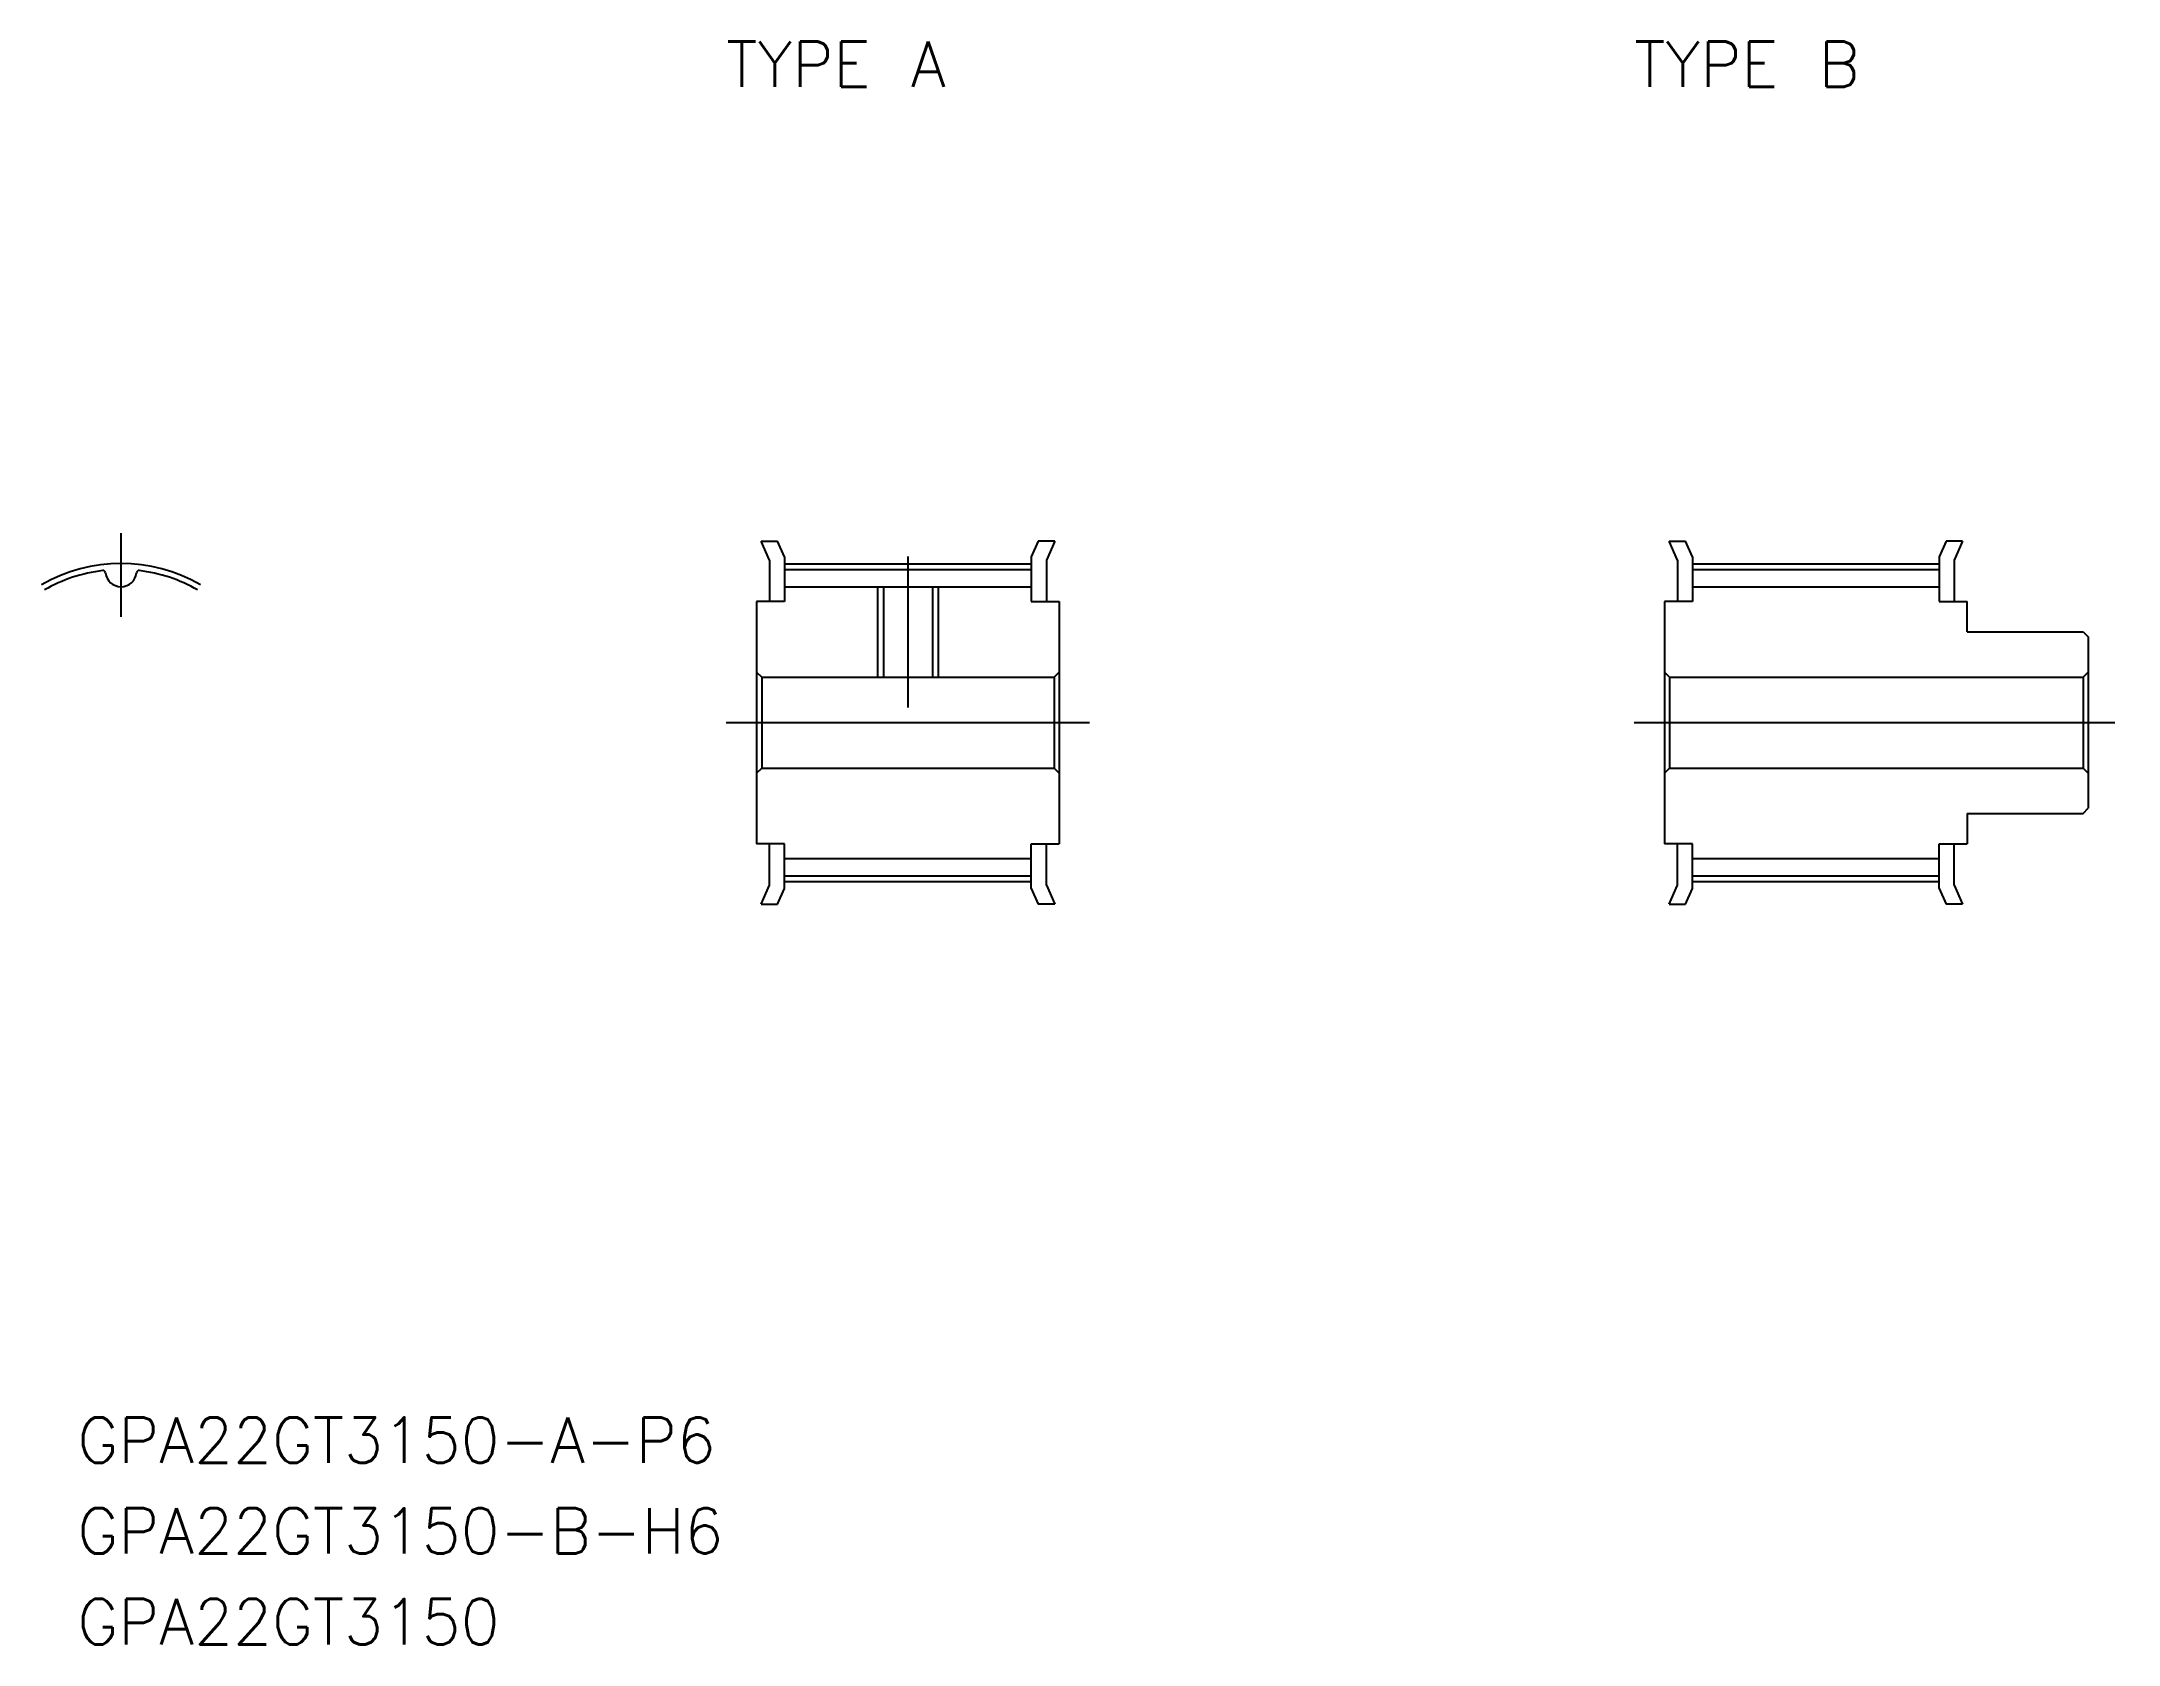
# Model space of a CAD drawing. Extents: x -5 to 132, y -61 to 45.
import ezdxf

# ---------------------------------------------------------------- set-up
doc = ezdxf.new("R2010")
doc.units = 0
doc.linetypes.add('CENTER', pattern=[50.8, 31.75, -6.35, 6.35, -6.35])
doc.layers.get('0').update_dxf_attribs({"linetype": 'CONTINUOUS'})
doc.layers.add('CENTER', color=1, linetype='CONTINUOUS')
doc.styles.get("Standard").update_dxf_attribs({"font": 'txt.shx', "height": 3, "bigfont": 'bigfont.shx'})

msp = doc.modelspace()

# ---------------------------------------------------------------- linework, layer by layer
at = {"color": 7, "linetype": 'CONTINUOUS'}
for p, q in [((42.3, 12), (43.39, 12)), ((42.85, 10.74), (42.3, 12)), ((43.85, 10.95), (43.39, 12)), ((60.61, 12), (60.15, 10.95)), ((61.7, 12), (60.61, 12)), ((61.7, 12), (61.15, 10.74)), ((102.3, 12), (103.39, 12)), ((102.85, 10.74), (102.3, 12)), ((103.85, 10.95), (103.39, 12)), ((120.61, 12), (120.15, 10.95)), ((121.7, 12), (120.61, 12)), ((121.7, 12), (121.15, 10.74)), ((42.85, 10.74), (42.85, 8)), ((43.85, 10.95), (43.85, 8)), ((43.85, 10.12), (60.15, 10.12)), ((60.15, 10.95), (60.15, 8)), ((61.15, 10.74), (61.15, 8)), ((102.85, 10.74), (102.85, 8)), ((103.85, 10.95), (103.85, 8)), ((103.85, 10.12), (120.15, 10.12)), ((120.15, 10.95), (120.15, 8)), ((121.15, 10.74), (121.15, 8)), ((43.85, 8.98), (60.15, 8.98)), ((50.38, 8.98), (50.38, 3)), ((53.62, 8.98), (53.62, 3)), ((103.85, 8.98), (120.15, 8.98)), ((42, 8), (42, -8)), ((43.85, 8), (42, 8)), ((60.15, 8), (62, 8)), ((62, 8), (62, -8)), ((102, 8), (102, -8)), ((103.85, 8), (102, 8)), ((120.15, 8), (122, 8)), ((122, 6), (122, 8)), ((122, 6), (129.66, 6)), ((129.66, 6), (130, 5.66)), ((130, 5.66), (130, -5.66)), ((42, 3.34), (42.34, 3)), ((42.34, 3), (61.66, 3)), ((42.34, 3), (42.34, -3)), ((62, 3.34), (61.66, 3)), ((61.66, 3), (61.66, -3)), ((102, 3.34), (102.34, 3)), ((102.34, 3), (129.66, 3)), ((102.34, 3), (102.34, -3)), ((130, 3.34), (129.66, 3)), ((129.66, 3), (129.66, -3)), ((42, -3.34), (42.34, -3)), ((42.34, -3), (61.66, -3)), ((62, -3.34), (61.66, -3)), ((102, -3.34), (102.34, -3)), ((102.34, -3), (129.66, -3)), ((130, -3.34), (129.66, -3)), ((122, -6), (122, -8)), ((122, -6), (129.66, -6)), ((129.66, -6), (130, -5.66)), ((43.85, -8), (42, -8)), ((42.85, -10.74), (42.85, -8)), ((43.85, -10.95), (43.85, -8)), ((60.15, -8), (62, -8)), ((60.15, -10.95), (60.15, -8)), ((61.15, -10.74), (61.15, -8)), ((103.85, -8), (102, -8)), ((102.85, -10.74), (102.85, -8)), ((103.85, -10.95), (103.85, -8)), ((120.15, -8), (122, -8)), ((120.15, -10.95), (120.15, -8)), ((121.15, -10.74), (121.15, -8)), ((43.85, -8.98), (60.15, -8.98)), ((103.85, -8.98), (120.15, -8.98)), ((42.3, -12), (42.85, -10.74)), ((43.39, -12), (43.85, -10.95)), ((43.85, -10.12), (60.15, -10.12)), ((60.15, -10.95), (60.61, -12)), ((61.15, -10.74), (61.7, -12)), ((102.3, -12), (102.85, -10.74)), ((103.39, -12), (103.85, -10.95)), ((103.85, -10.12), (120.15, -10.12)), ((120.15, -10.95), (120.61, -12)), ((121.15, -10.74), (121.7, -12)), ((42.3, -12), (43.39, -12)), ((61.7, -12), (60.61, -12)), ((102.3, -12), (103.39, -12)), ((121.7, -12), (120.61, -12))]:
    msp.add_line(p, q, dxfattribs=at)
at = {"color": 3, "linetype": 'CONTINUOUS'}
for p, q in [((50, 8.98), (50, 3)), ((54, 8.98), (54, 3))]:
    msp.add_line(p, q, dxfattribs=at)
at = {"color": 7, "linetype": 'CONTINUOUS'}
for centre, radius, start, end in [((0, 0), 10.12, 96.8667, 120), ((-1.19, 9.88), 0.171, 6.1578, 96.8667), ((0, 10.01), 1.03, 186.1578, 353.8422), ((1.19, 9.88), 0.171, 83.1333, 173.8422), ((0, 0), 10.12, 60, 83.1333)]:
    msp.add_arc(centre, radius, start, end, dxfattribs=at)
at = {"layer": 'CENTER', "color": 1, "linetype": 'CENTER'}
for p, q in [((0, 6.99), (0, 12.51)), ((52, 10.98), (52, 1)), ((43.85, 10.5), (60.15, 10.5)), ((103.85, 10.5), (120.15, 10.5)), ((40, 0), (64, 0)), ((100, 0), (132, 0)), ((43.85, -10.5), (60.15, -10.5)), ((103.85, -10.5), (120.15, -10.5))]:
    msp.add_line(p, q, dxfattribs=at)
msp.add_arc((0, 0), 10.51, 60, 120, dxfattribs=at)

# ---------------------------------------------------------------- texts
at = {"color": 7, "linetype": 'CONTINUOUS'}
for s, p in [('TYPE A', (40, 42)), ('TYPE B', (100, 42)), ('GPA22GT3150-A-P6', (-2.88, -48.9)), ('GPA22GT3150-B-H6', (-2.88, -54.9)), ('GPA22GT3150', (-2.88, -60.9))]:
    msp.add_text(s, height=3, dxfattribs=at).set_placement(p)

doc.saveas('drawing.dxf')
